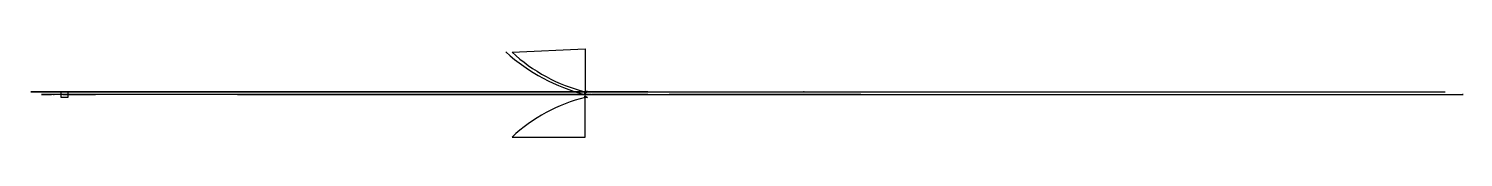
# Model space of a CAD drawing. Header units: centimetres. Extents: x -962 to 47, y -30 to 32.
import ezdxf

# ---------------------------------------------------------------- set-up
doc = ezdxf.new("R2010")
doc.units = ezdxf.units.CM
doc.header["$MEASUREMENT"] = 0
for name, color, linetype in [('Daab v4_Sketch1', 7, 'Continuous'), ('Daab v4_Sketch10', 7, 'Continuous'), ('Daab v4_Sketch11', 7, 'Continuous'), ('Daab v4_Sketch2', 7, 'Continuous'), ('Daab v4_Sketch3', 7, 'Continuous'), ('Daab v4_Sketch4', 7, 'Continuous'), ('Daab v4_Sketch5', 7, 'Continuous'), ('Daab v4_Sketch6', 7, 'Continuous'), ('Daab v4_Sketch7', 7, 'Continuous'), ('Daab v4_Sketch8', 7, 'Continuous'), ('Daab v4_Sketch9', 7, 'Continuous')]:
    doc.layers.add(name, color=color, linetype=linetype)

msp = doc.modelspace()

# ---------------------------------------------------------------- linework, layer by layer
at = {"layer": 'Daab v4_Sketch1'}
msp.add_line((-424.4, 0, 133.2), (-410, 0, 133.2), dxfattribs=at)
msp.add_point((-416.7, 0, 135), dxfattribs=at)
at = {"layer": 'Daab v4_Sketch10'}
for p, q in [((-936.5, 2, 9.7), (-960.2, 2, 7.1)), ((-939.1, 2, 33.4), (-570.2, 2, 74)), ((-934.2, 2, -9.1), (-938.9, 2, 28.5)), ((-938.9, 2, 28.5), (-569.5, 2, 63.7)), ((-938.9, 2, 28.5), (-934.2, 2, -9.1)), ((-567.6, 2, 50.3), (-936.5, 2, 9.7)), ((-936.5, 2, 9.7), (-567.6, 2, 50.3)), ((-566.1, 2, 36.9), (-934.2, 2, -9.1)), ((-565, 2, 26.6), (-933.9, 2, -14)), ((-569.1, 2, 63.7), (-570.7, 2, 74)), ((-569.5, 2, 63.7), (-569.4, 2, 63.5)), ((-569.4, 2, 63.5), (-568.9, 2, 63.6)), ((-569.1, 2, 63.7), (-567.6, 2, 50.3)), ((-566.1, 2, 36.9), (-569.1, 2, 63.7)), ((-567.6, 2, 50.3), (-543.9, 2, 52.9))]:
    msp.add_line(p, q, dxfattribs=at)
at = {"layer": 'Daab v4_Sketch10', "extrusion": (0, 1, 0)}
for centre, radius, start, end in [((936.5, 9.7, 2), 23.9, 263.7202, 83.7202), ((567.6, 50.3, 2), 23.9, 83.7202, 263.7202), ((987.5, 3.8, 2), 422.6, 175.4983, 176.3032), ((557.5, 490, 2), 459, 266.1195, 271.0209), ((436.7, -1151.1, 2), 1186.5, 85.6615, 91.4489), ((404.2, -2054.8, 2), 2089.8, 89.9315, 93.0817), ((319.2, -888.2, 2), 920.6, 91.7017, 96.3927), ((313.7, -1441.3, 2), 1471.2, 93.7795, 99.2357), ((300.6, -1370.5, 2), 1399.1, 99.1716, 103.8352)]:
    msp.add_arc(centre, radius, start, end, dxfattribs=at)
at = {"layer": 'Daab v4_Sketch10'}
for points in [[(-568.9, 2, 63.6), (-550, 2, 62.9), (-531.1, 2, 61.6), (-512.2, 2, 59.7)], [(-512.2, 2, 59.7), (-466.9, 2, 57.3), (-421.6, 2, 57.3), (-376.3, 2, 59.7)], [(-376.3, 2, 59.7), (-341.6, 2, 60.3), (-306.8, 2, 59.7), (-272.1, 2, 57.9)], [(-272.1, 2, 57.9), (-230.2, 2, 57.6), (-188.4, 2, 56.5), (-146.6, 2, 54.7)]]:
    msp.add_open_spline(points, degree=3, dxfattribs=at)
for points, knots in [([(-146.6, 2, 54.7), (-112.7, 2, 56.8), (-78.7, 2, 53.6), (-44.3, 2, 44.8), (-42.8, 2, 44.4), (-41.2, 2, 44)], [0, 0, 0, 0, 10.183113, 10.183113, 10.661595, 10.661595, 10.661595, 10.661595]), ([(-41.2, 2, 44), (-25.2, 2, 38.4), (-10.1, 2, 30.2), (15, 2, 10.7), (25.3, 2, 0.1), (34, 2, -11.9)], [0, 0, 0, 0, 5.100396, 5.100396, 9.539917, 9.539917, 9.539917, 9.539917])]:
    msp.add_open_spline(points, degree=3, knots=knots, dxfattribs=at)
msp.add_point((-416.7, 2, 135), dxfattribs=at)
at = {"layer": 'Daab v4_Sketch11'}
for p, q in [((-621.9, 30, 68.4), (-570.5, 32.2, 74)), ((-570.5, 32.2, 74), (-570.5, 2, 74)), ((-570.5, 0, 74), (-570.5, 2, 74)), ((-570.5, 0, 74), (-625.3, 0, 68)), ((-570.6, -30, 74), (-570.5, -2, 74)), ((-621.9, -30, 68.4), (-570.6, -30, 74))]:
    msp.add_line(p, q, dxfattribs=at)
at = {"layer": 'Daab v4_Sketch11', "extrusion": (-0.109385, 0, 0.994)}
for centre, radius, start, end in [((-128.6, -526.2, 136), 132.7, 317.9807, 345.7318), ((114.9, -531.2, 136), 116.3, 193.8004, 223.105)]:
    msp.add_arc(centre, radius, start, end, dxfattribs=at)
at = {"layer": 'Daab v4_Sketch11', "extrusion": (-0.109385, 6.93889e-18, 0.994)}
msp.add_arc((-114.9, -531.2, 136), 116.3, 316.895, 346.1996, dxfattribs=at)
at = {"layer": 'Daab v4_Sketch11'}
msp.add_point((-619.4, 2, 68.6), dxfattribs=at)
at = {"layer": 'Daab v4_Sketch2', "extrusion": (0, 1, 0)}
for centre, radius, start, end in [((987.5, 3.8), 422.6, 170.4318, 176.3032), ((608.1, -932.2), 1006.9, 92.1281, 95.5087), ((557.5, 490), 459, 266.1195, 271.0209), ((436.7, -1151.1), 1186.5, 85.6615, 91.4489), ((443.6, 1351.2), 1282.9, 267.0089, 273.0287), ((404.2, -2054.8), 2089.8, 89.9315, 93.0817), ((349.2, -1429.4), 1499.6, 88.9493, 92.9591), ((319.2, -888.2), 920.6, 91.7017, 96.3927), ((296.2, -3275.9), 3344.2, 90.4176, 92.5615), ((313.7, -1441.3), 1471.2, 93.7795, 99.2357), ((126.3, -269.7), 335.3, 86.5053, 105.2309), ((300.6, -1370.5), 1399.1, 99.1716, 104.3538), ((92.5, -103.7), 166.6, 109.0352, 146.3431), ((-42.3, -13.3), 4.33, 152.9394, 203.1988)]:
    msp.add_arc(centre, radius, start, end, dxfattribs=at)
at = {"layer": 'Daab v4_Sketch2'}
msp.add_point((-416.7, 0, 135), dxfattribs=at)
at = {"layer": 'Daab v4_Sketch3'}
for p, q in [((-815, 0, 33.3), (-569.1, 0, 63.7)), ((-813.9, 0, 18.3), (-815, 0, 33.3)), ((-566.1, 0, 36.9), (-813.9, 0, 18.3))]:
    msp.add_line(p, q, dxfattribs=at)
at = {"layer": 'Daab v4_Sketch3', "extrusion": (0, 1, 0)}
msp.add_arc((987.5, 3.8), 422.6, 170.4318, 176.3032, dxfattribs=at)
at = {"layer": 'Daab v4_Sketch3'}
msp.add_point((-416.7, 0, 135), dxfattribs=at)
at = {"layer": 'Daab v4_Sketch4'}
for p, q in [((-815, 2, 33.3), (-569.1, 2, 63.7)), ((-813.9, 2, 18.3), (-815, 2, 33.3)), ((-815, 2, 33.3), (-814.5, 2, 25.8)), ((-568.1, 2, 50.3), (-814.5, 2, 25.8)), ((-566.1, 2, 36.9), (-813.9, 2, 18.3)), ((-569.1, 2, 63.7), (-568.1, 2, 50.3))]:
    msp.add_line(p, q, dxfattribs=at)
at = {"layer": 'Daab v4_Sketch4', "extrusion": (0, 1, 0)}
for centre, radius in [((798.8, 27.3, 2), 4.25), ((771.8, 30, 2), 4.5), ((741.6, 33, 2), 5), ((709.4, 36.2, 2), 6), ((676.4, 39.5, 2), 6.5), ((639.4, 43.2, 2), 7)]:
    msp.add_circle(centre, radius, dxfattribs=at)
msp.add_arc((987.5, 3.8, 2), 422.6, 171.8421, 175.4983, dxfattribs=at)
at = {"layer": 'Daab v4_Sketch4'}
msp.add_point((-416.7, 2, 135), dxfattribs=at)
at = {"layer": 'Daab v4_Sketch5'}
for p, q in [((-814.5, 0, 25.8), (-952.4, 0, 12.1)), ((-568.1, 0, 50.3), (-814.5, 0, 25.8)), ((-568.1, 0, 50.3), (-567.4, 0, 50.3))]:
    msp.add_line(p, q, dxfattribs=at)
at = {"layer": 'Daab v4_Sketch5', "extrusion": (0, 1, 0)}
for centre, radius, start, end in [((946.5, 13.8), 6.21, 343.4114, 97.309), ((939.9, 35.9), 16.9, 262.248, 289.9209), ((929.1, 13.7), 10.2, 32.2578, 60.0805), ((905.5, -11.3), 44.4, 49.7129, 78.1505), ((897.7, 99.3), 69.3, 262.936, 284.0581), ((907.7, 415.9), 385.8, 256.356, 267.2511), ((815.2, 41.5), 1.58, 198.4349, 341.5651), ((808.3, 35), 8.05, 48.1801, 109.3557), ((801.7, 321.9), 279.3, 255.0687, 270.8173), ((725.7, 46.5), 6.8, 53.9726, 126.0274), ((716.7, 44.5), 9.01, 56.3099, 109.44), ((709.2, 46.5), 7.91, 55.3048, 108.4349), ((701.2, 45.5), 10.1, 57.0948, 110.2249), ((692.6, 49.7), 7.37, 45.7848, 121.5348), ((683.2, 47.5), 10.1, 57.0948, 110.2249), ((672.7, 48), 11.4, 52.125, 105.2551), ((665.7, 51.4), 8.63, 62.3741, 117.6259), ((657.7, 49.6), 10.2, 66.9976, 113.0024), ((627.9, -96.4), 157.6, 80.5842, 92.2632), ((622.9, 67.6), 6.67, 202.6576, 259.9576), ((614.2, 63), 3.17, 38.53, 141.47), ((605.6, 81.2), 17.4, 249.2496, 290.7504), ((596.3, 61.5), 4.73, 47.8137, 107.6401), ((586.3, 102.1), 37.1, 256.6511, 283.3489), ((609.2, 74), 32.5, 180, 194.25), ((573.7, 74), 3, 0, 180), ((987.5, 3.8), 422.6, 170.4318, 176.3032)]:
    msp.add_arc(centre, radius, start, end, dxfattribs=at)
at = {"layer": 'Daab v4_Sketch5'}
msp.add_point((-416.7, 0, 135), dxfattribs=at)
at = {"layer": 'Daab v4_Sketch6'}
msp.add_point((-570.5, 0.5, 72.6), dxfattribs=at)
at = {"layer": 'Daab v4_Sketch7'}
for p, q in [((-570.7, 1, 74), (-568.8, 2.1, 62.6)), ((-568.8, 2.1, 62.6), (-570.7, 2.1, 74)), ((-570.7, 2.1, 74), (-570.7, 1, 74)), ((-570.7, 1, 74), (-570.7, 0, 74)), ((-570.7, 0, 74), (-569.7, 0, 67.8)), ((-570.7, -2.1, 74), (-570.7, -1, 74)), ((-570.7, -1, 74), (-568.8, -2.1, 62.6)), ((-568.8, -2.1, 62.6), (-570.7, -2.1, 74))]:
    msp.add_line(p, q, dxfattribs=at)
msp.add_point((-570.7, 1, 74), dxfattribs=at)
at = {"layer": 'Daab v4_Sketch8'}
for p, q in [((-938.9, 2, 28.5), (-934.2, 2, -9.1)), ((-569.5, 2, 63.7), (-938.9, 2, 28.5)), ((-566.1, 2, 36.9), (-934.2, 2, -9.1)), ((-815, 2, 33.3), (-569.5, 2, 63.7)), ((-813.9, 2, 18.3), (-815, 2, 33.3)), ((-566.1, 2, 36.9), (-813.9, 2, 18.3)), ((-569.5, 2, 63.7), (-583.4, 2, 62)), ((-566.1, 2, 36.9), (-580, 2, 35.2)), ((-570.7, 2, 74), (-570.8, 2, 74.1)), ((-569.5, 2, 63.7), (-569.4, 2, 63.5)), ((-569.5, 2, 63.7), (-566.1, 2, 36.9)), ((-569.4, 2, 63.5), (-568.9, 2, 63.6)), ((-568.9, 2, 63.6), (-569.4, 2, 63.5))]:
    msp.add_line(p, q, dxfattribs=at)
at = {"layer": 'Daab v4_Sketch8', "extrusion": (0, 1, 0)}
for centre, radius in [((798.8, 27.3, 2), 4.25), ((771.8, 30, 2), 4.5), ((741.6, 33, 2), 5), ((709.4, 36.2, 2), 6), ((676.4, 39.5, 2), 6.5), ((639.4, 43.2, 2), 7)]:
    msp.add_circle(centre, radius, dxfattribs=at)
for centre, radius, start, end in [((603.3, 95.3, 2), 38.8, 237.8106, 239.1399), ((987.5, 3.8, 2), 422.6, 175.4983, 176.3032), ((557.5, 490, 2), 459, 266.1195, 271.0209), ((436.7, -1151.1, 2), 1186.5, 85.6615, 91.4489), ((404.2, -2054.8, 2), 2089.8, 89.9315, 93.0817), ((319.2, -888.2, 2), 920.6, 91.7017, 96.3927), ((313.7, -1441.3, 2), 1471.2, 93.7795, 99.2357), ((300.6, -1370.5, 2), 1399.1, 99.1716, 103.8352)]:
    msp.add_arc(centre, radius, start, end, dxfattribs=at)
at = {"layer": 'Daab v4_Sketch8'}
for points in [[(-568.9, 2, 63.6), (-550, 2, 62.9), (-531.1, 2, 61.6), (-512.2, 2, 59.7)], [(-512.2, 2, 59.7), (-466.9, 2, 57.3), (-421.6, 2, 57.3), (-376.3, 2, 59.7)], [(-376.3, 2, 59.7), (-341.6, 2, 60.3), (-306.8, 2, 59.7), (-272.1, 2, 57.9)], [(-272.1, 2, 57.9), (-230.2, 2, 57.6), (-188.4, 2, 56.5), (-146.6, 2, 54.7)]]:
    msp.add_open_spline(points, degree=3, dxfattribs=at)
for points, knots in [([(-146.6, 2, 54.7), (-112.7, 2, 56.8), (-78.7, 2, 53.6), (-44.3, 2, 44.8), (-42.8, 2, 44.4), (-41.2, 2, 44)], [0, 0, 0, 0, 10.183113, 10.183113, 10.661595, 10.661595, 10.661595, 10.661595]), ([(-41.2, 2, 44), (-25.2, 2, 38.4), (-10.1, 2, 30.2), (15, 2, 10.7), (25.3, 2, 0.1), (34, 2, -11.9)], [0, 0, 0, 0, 5.100396, 5.100396, 9.539917, 9.539917, 9.539917, 9.539917])]:
    msp.add_open_spline(points, degree=3, knots=knots, dxfattribs=at)
msp.add_point((-416.7, 2, 135), dxfattribs=at)
at = {"layer": 'Daab v4_Sketch9'}
for p, q in [((-938.9, -2, 28.5), (-938.9, 2, 28.5)), ((-938.9, 2, 28.5), (-934.2, 2, -9.1)), ((-934.2, 2, -9.1), (-934.2, -2, -9.1)), ((-934.2, -2, -9.1), (-938.9, -2, 28.5))]:
    msp.add_line(p, q, dxfattribs=at)
msp.add_point((-943.9, 0, 69.1), dxfattribs=at)

doc.saveas('drawing.dxf')
